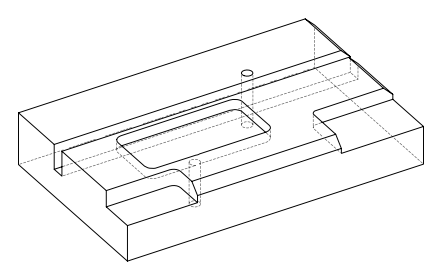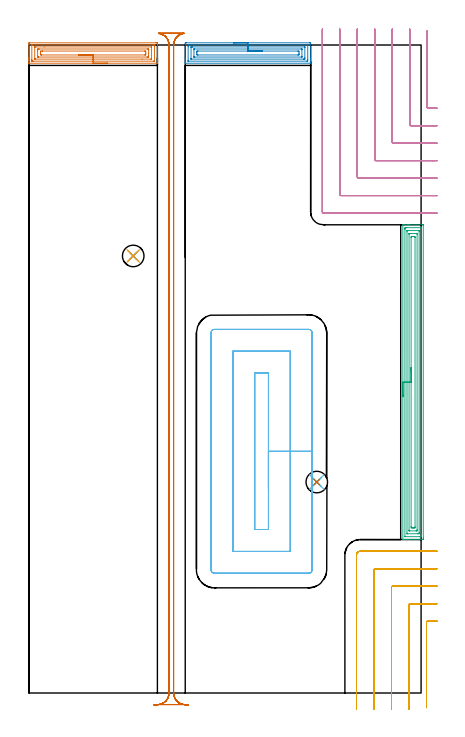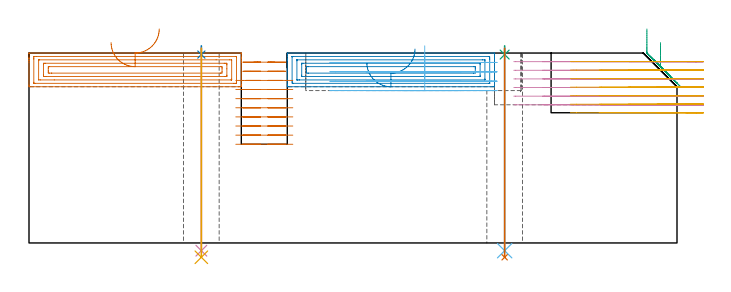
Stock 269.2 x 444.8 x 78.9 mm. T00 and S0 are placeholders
(PLAN: 13 operations, 8 tool changes, 67.7 min)
(1 AREA_MILL | FG_CHAMFER_SURFACE | UGT0205_001 | 3.84 min | 9330 mm3)
(2 AREA_MILL_1 | FG_CHAMFER_SURFACE_1 | UGT0205_001 | 3.75 min | 9798 mm3)
(3 AREA_MILL_2 | FG_CHAMFER_SURFACE_2 | UGT0205_001 | 8.95 min | 22556 mm3)
(4 MILL_CORNER_NOTCH_RECTANGULAR | CORNER_NOTCH_RECTANGULAR | NXT0201_012 | Follow Part, ap 4, ae 75% | 12.25 min | 199380 mm3)
(5 MILL_CORNER_NOTCH_RECTANGULAR_1 | CORNER_NOTCH_RECTANGULAR_1 | NXT0201_012 | Follow Part, ap 4, ae 75% | 8.95 min | 135323 mm3)
(6 MILL_RECTANGULAR_POCKET | POCKET_RECTANGULAR_STRAIGHT | UGT0201_136 | Follow Part, ap 5, ae 75% | 9.14 min | 259333 mm3)
(7 MILL_RECTANGULAR_SLOT | SLOT_RECTANGULAR | NXT0201_012 | Follow Part, ap 4, ae 75% | 19.36 min | 320643 mm3)
(8 SPOT_DRILL | STEP1HOLE | NXT0321_9005460120000 | 0.03 min | 10 mm3)
(9 SPOT_DRILL_1 | STEP1HOLE_1 | NXT0321_9005460120000 | 0.03 min | 0 mm3)
(10 DRILL_THROUGH_HOLE_INTO_CENTER | STEP1HOLE | NXT0301_065 | 0.34 min | 5425 mm3)
(11 DRILL_TO_ENLARGE_THROUGH_HOLE | STEP1HOLE | UGT0301_279 | 0.35 min | 8090 mm3)
(12 DRILL_THROUGH_HOLE_INTO_CENTER_1 | STEP1HOLE_1 | NXT0301_065 | 0.34 min | 4352 mm3)
(13 DRILL_TO_ENLARGE_THROUGH_HOLE_1 | STEP1HOLE_1 | UGT0301_279 | 0.35 min | 6528 mm3)
(TOOL UGT0205_001 | Chamfer Mill 20 x 3 x 45 deg. | D20 FL50 Z2)
(TOOL NXT0201_012 | ENDMILL 16mm [2P460-1600-NA 1630] | D16 FL38 Z6)
(TOOL UGT0201_136 | Carbide End Mill 20.0 | D20 FL30 Z4)
(TOOL NXT0321_9005460120000 | NC Spot Drill, 142deg, 12mm, Carbide, Uncoated | D12 PA142 FL30 Z2)
(TOOL NXT0301_065 | Carbide Drill 9.4mm [860.1-0940-075A1-MM 2214] | D9.4 PA140 FL98 Z2)
(TOOL UGT0301_279 | Twist Drill 14.8 mm | D14.8 PA118 FL114 Z2)
(OP 1 AREA_MILL)
G17 G21 G94 G90
T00 M6
G54
G17 G0 G90 X54.1 Y432.3 S1061 M3
G43 Z88.9 H0
G94 G1 X54.062 Z88.028 F250.
X53.948 Z87.163
X53.759 Z86.312
X53.497 Z85.48
X53.163 Z84.674
X52.76 Z83.9
X52.292 Z83.164
X51.76 Z82.472
X51.171 Z81.829
X50.528 Z81.24
X49.836 Z80.708
X49.1 Z80.24
X48.326 Z79.837
X47.52 Z79.503
X46.688 Z79.241
X45.836 Z79.052
X44.972 Z78.938
X44.1 Z78.9
X0.109
X0.01 Y432.306 Z78.892
X0. Y432.501 Z78.697
Y434.038 Z77.161
Y434.468 Z76.728
Y434.683 Z76.514
Y435.347 Z75.85
Y435.561 Z75.636
Y436.225 Z74.968
Y445.557 Z65.639
X0.004 Y445.889 Z65.307
X0.01 Y446.291 Z64.905
X0.143 Y446.295 Z64.903
X0.553 Y446.3 Z64.9
X87.231
X87.647 Y446.299 Z64.901
X88.057 Y446.295 Z64.903
X88.19 Y446.291 Z64.905
X88.195 Y445.889 Z65.307
X88.2 Y445.342 Z65.854
Y436.225 Z74.968
Y435.561 Z75.636
Y435.347 Z75.85
Y434.683 Z76.514
Y434.468 Z76.728
Y434.038 Z77.161
X88.199 Y432.499 Z78.699
X88.19 Y432.306 Z78.892
X88.091 Y432.3 Z78.9
X44.1
Y433.714 Z77.486
X3.093
X2.331 Y433.716 Z77.484
X2.202 Y433.717 Z77.483
X2.015 Y433.721 Z77.479
X2.01 Y433.781 Z77.419
X2.003 Y433.913 Z77.287
X2.001 Y434.468 Z76.732
X2. Y434.795 Z76.405
X2.001 Y444.458 Z66.742
X2.007 Y444.785 Z66.415
X2.01 Y444.873 Z66.327
X2.046 Y444.879 Z66.321
X2.14 Y444.882 Z66.318
X2.331 Y444.885 Z66.315
X2.457 Y444.886 Z66.314
X85.107
X85.869 Y444.885 Z66.315
X85.998 Y444.883 Z66.317
X86.185 Y444.879 Z66.321
X86.19 Y444.819 Z66.381
X86.197 Y444.687 Z66.513
X86.2 Y444.132 Z67.068
Y443.805 Z67.395
X86.199 Y434.142 Z77.058
X86.193 Y433.815 Z77.385
X86.19 Y433.727 Z77.473
X86.154 Y433.721 Z77.479
X86.06 Y433.718 Z77.482
X85.869 Y433.715 Z77.485
X85.743 Y433.714 Z77.486
X44.1
Y435.128 Z76.072
X4.328 Y435.129 Z76.071
X4.108 Y435.13 Z76.07
X4.035 Y435.133 Z76.067
X4.017 Y435.135 Z76.065
X4.01 Y435.17 Z76.03
X4.004 Y435.24 Z75.96
X4.001 Y435.347 Z75.853
X4. Y435.453 Z75.747
X4.001 Y443.253 Z67.947
X4.002 Y443.358 Z67.842
X4.01 Y443.46 Z67.74
X4.108 Y443.465 Z67.735
X4.777 Y443.471 Z67.729
X10.497 Y443.472 Z67.728
X83.872 Y443.471 Z67.729
X84.092 Y443.47 Z67.73
X84.165 Y443.467 Z67.733
X84.183 Y443.465 Z67.735
X84.19 Y443.431 Z67.769
X84.196 Y443.36 Z67.84
X84.199 Y443.253 Z67.947
X84.2 Y443.147 Z68.053
X84.199 Y435.347 Z75.853
X84.198 Y435.242 Z75.958
X84.19 Y435.14 Z76.06
X84.092 Y435.136 Z76.064
X83.423 Y435.129 Z76.071
X77.731 Y435.128 Z76.072
X44.1
Y436.543 Z74.657
X6.774
X6.451 Y436.544 Z74.656
X6.086 Y436.55 Z74.65
X6.01 Y436.559 Z74.641
X6.005 Y436.699 Z74.501
X6. Y436.99 Z74.21
Y437.104 Z74.096
Y441.383 Z69.817
X6.002 Y441.496 Z69.704
X6.01 Y441.879 Z69.321
X6.027 Y442.051 Z69.149
X6.21 Y442.054 Z69.146
X6.774 Y442.057 Z69.143
X7.095
X81.426
X81.749 Y442.056 Z69.144
X82.114 Y442.05 Z69.15
X82.19 Y442.041 Z69.159
X82.195 Y441.901 Z69.299
X82.2 Y441.61 Z69.59
Y441.496 Z69.704
Y438.861 Z72.339
Y437.217 Z73.983
X82.198 Y437.104 Z74.096
X82.19 Y436.721 Z74.479
X82.173 Y436.549 Z74.651
X81.99 Y436.546 Z74.654
X81.426 Y436.543 Z74.657
X81.105
X44.1
Y437.957 Z73.243
X8.577
X8.552 Y437.958 Z73.242
X8.01 Y437.982 Z73.218
X8.001 Y438.526 Z72.674
X8. Y439.739 Z71.461
X8.002 Y440.282 Z70.918
X8.01 Y440.618 Z70.582
X8.552 Y440.636 Z70.564
X9.415 Y440.643 Z70.557
X9.44
X79.623
X79.648 Y440.642 Z70.558
X80.19 Y440.618 Z70.582
X80.199 Y440.074 Z71.126
X80.2 Y438.861 Z72.339
X80.198 Y438.318 Z72.882
X80.19 Y437.982 Z73.218
X79.673 Y437.958 Z73.242
X79.648 Y437.957 Z73.243
X44.1
X43.228 Z73.281
X42.364 Z73.395
X41.512 Z73.584
X40.68 Z73.846
X39.874 Z74.18
X39.1 Z74.583
X38.364 Z75.052
X37.672 Z75.583
X37.029 Z76.172
X36.44 Z76.815
X35.908 Z77.507
X35.44 Z78.243
X35.037 Z79.017
X34.703 Z79.823
X34.441 Z80.655
X34.252 Z81.507
X34.138 Z82.372
X34.1 Z83.243
G0 Z88.9
M5
M2
(OP 2 AREA_MILL_1)
G17 G21 G94 G90
T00 M6
G54
G17 G0 G90 X140.35 Y446.3 S1061 M3
G43 Z88.9 H0
Z74.9
G94 G1 X140.388 Z74.028 F250.
X140.502 Z73.164
X140.691 Z72.312
X140.953 Z71.48
X141.287 Z70.674
X141.69 Z69.9
X142.158 Z69.164
X142.69 Z68.472
X143.279 Z67.829
X143.922 Z67.24
X144.614 Z66.708
X145.35 Z66.24
X146.124 Z65.837
X146.93 Z65.503
X147.762 Z65.241
X148.614 Z65.052
X149.478 Z64.938
X150.35 Z64.9
X192.782
X193.263 Y446.295 Z64.903
X193.39 Y446.292 Z64.906
X193.4 Y446.16 Z65.037
Y435.347 Z75.848
Y434.804 Z76.393
Y434.468 Z76.728
Y433.925 Z77.271
Y433.589 Z77.605
Y432.917 Z78.282
Y432.614 Z78.585
X193.397 Y432.455 Z78.738
X193.39 Y432.302 Z78.888
X193.229 Y432.3 Z78.9
X107.471
X107.31 Y432.302 Z78.888
X107.303 Y432.455 Z78.738
X107.3 Y432.614 Z78.585
Y432.917 Z78.282
Y433.589 Z77.605
Y434.804 Z76.393
Y435.347 Z75.848
Y445.282 Z65.915
X107.305 Y445.889 Z65.308
X107.31 Y446.292 Z64.905
X107.504 Y446.296 Z64.902
X107.918 Y446.3 Z64.9
X150.35
Y444.886 Z66.314
X191.123
X191.356 Y444.884 Z66.316
X191.384 Y444.882 Z66.318
X191.39 Y444.879 Z66.321
X191.394 Y444.872 Z66.328
X191.398 Y444.839 Z66.361
X191.399 Y444.807 Z66.393
X191.4 Y444.613 Z66.587
Y434.949 Z76.251
X191.396 Y434.468 Z76.732
X191.39 Y434.08 Z77.12
X191.369 Y433.721 Z77.479
X190.996 Y433.716 Z77.484
X190.868 Y433.715 Z77.485
X109.577 Y433.714 Z77.486
X109.344 Y433.716 Z77.484
X109.316 Y433.718 Z77.482
X109.31 Y433.721 Z77.479
X109.306 Y433.728 Z77.472
X109.302 Y433.761 Z77.439
X109.301 Y433.793 Z77.407
X109.3 Y433.987 Z77.213
Y443.651 Z67.549
X109.303 Y444.132 Z67.068
X109.309 Y444.52 Z66.68
X109.331 Y444.879 Z66.321
X109.704 Y444.884 Z66.316
X109.832 Y444.885 Z66.315
X150.35 Y444.886 Z66.314
Y443.472 Z67.728
X189.283 Y443.471 Z67.729
X189.342 Y443.468 Z67.732
X189.379 Y443.465 Z67.735
X189.39 Y443.461 Z67.739
X189.392 Y443.441 Z67.759
X189.397 Y443.253 Z67.947
X189.4 Y443.066 Z68.134
Y436.038 Z75.162
X189.398 Y435.347 Z75.853
X189.395 Y435.164 Z76.036
X189.39 Y435.138 Z76.062
X189.373 Y435.135 Z76.065
X189.32 Y435.132 Z76.068
X189.209 Y435.13 Z76.07
X188.538 Y435.129 Z76.071
X188.316 Y435.128 Z76.072
X111.417 Y435.129 Z76.071
X111.358 Y435.132 Z76.068
X111.321 Y435.135 Z76.065
X111.31 Y435.139 Z76.061
X111.308 Y435.159 Z76.041
X111.303 Y435.347 Z75.853
X111.3 Y435.534 Z75.666
X111.301 Y443.253 Z67.947
X111.305 Y443.436 Z67.764
X111.31 Y443.462 Z67.738
X111.327 Y443.465 Z67.735
X111.38 Y443.468 Z67.732
X111.491 Y443.47 Z67.73
X112.162 Y443.472 Z67.728
X112.384
X150.35
Y442.057 Z69.143
X186.852
X187.262 Y442.056 Z69.144
X187.343 Y442.054 Z69.146
X187.379 Y442.051 Z69.149
X187.39 Y442.047 Z69.153
X187.393 Y442.025 Z69.175
X187.396 Y441.924 Z69.276
X187.4 Y441.519 Z69.681
Y437.104 Z74.096
X187.395 Y436.676 Z74.524
X187.391 Y436.569 Z74.631
X187.389 Y436.549 Z74.651
X187.358 Y436.547 Z74.653
X187.29 Y436.545 Z74.655
X187.099 Y436.543 Z74.657
X113.848
X113.438 Y436.544 Z74.656
X113.357 Y436.546 Z74.654
X113.322 Y436.549 Z74.651
X113.31 Y436.553 Z74.647
X113.307 Y436.575 Z74.625
X113.304 Y436.676 Z74.524
X113.3 Y437.081 Z74.119
Y441.496 Z69.704
X113.305 Y441.925 Z69.275
X113.309 Y442.031 Z69.169
X113.311 Y442.051 Z69.149
X113.342 Y442.053 Z69.147
X113.41 Y442.055 Z69.145
X113.601 Y442.057 Z69.143
X150.35
Y440.643 Z70.557
X184.717
X184.743 Y440.642 Z70.558
X185.39 Y440.618 Z70.582
X185.399 Y439.973 Z71.227
X185.4 Y438.861 Z72.339
X185.397 Y438.218 Z72.982
X185.39 Y437.982 Z73.218
X184.767 Y437.958 Z73.242
X184.743 Y437.957 Z73.243
X115.983
X115.957 Y437.958 Z73.242
X115.31 Y437.982 Z73.218
X115.301 Y438.628 Z72.572
X115.3 Y439.739 Z71.461
X115.303 Y440.383 Z70.817
X115.31 Y440.618 Z70.582
X115.933 Y440.642 Z70.558
X115.957 Y440.643 Z70.557
X150.35
X151.222 Z70.595
X152.086 Z70.709
X152.938 Z70.898
X153.77 Z71.16
X154.576 Z71.494
X155.35 Z71.897
X156.086 Z72.365
X156.778 Z72.896
X157.421 Z73.486
X158.01 Z74.129
X158.542 Z74.821
X159.01 Z75.557
X159.413 Z76.331
X159.747 Z77.137
X160.009 Z77.969
X160.198 Z78.82
X160.312 Z79.685
X160.35 Z80.557
G0 Z88.9
M5
M2
(OP 3 AREA_MILL_2)
G17 G21 G94 G90
T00 M6
G54
G17 G0 G90 X256.7 Y203.35 S1061 M3
G43 Z88.9 H0
G94 G1 Y203.388 Z88.028 F250.
Y203.502 Z87.163
Y203.691 Z86.312
Y203.953 Z85.48
Y204.287 Z84.674
Y204.69 Z83.9
Y205.158 Z83.164
Y205.69 Z82.472
Y206.279 Z81.829
Y206.922 Z81.239
Y207.614 Z80.708
Y208.35 Z80.24
Y209.124 Z79.837
Y209.93 Z79.503
Y210.762 Z79.241
Y211.613 Z79.052
Y212.478 Z78.938
Y213.35 Z78.9
Y321.25
X256.706 Y321.39 Z78.893
X256.976 Y321.4 Z78.623
X257.4 Z78.199
X257.989 Z77.605
X260.041 Z75.556
X260.625 Z74.97
X261.212 Z74.384
X270.289 Z65.308
X270.584 Y321.397 Z65.013
X270.692 Y321.39 Z64.905
X270.699 Y321.28 Z64.899
X270.7 Y320.805 Z64.9
Y106.37
X270.699 Y105.895 Z64.901
X270.695 Y105.483 Z64.903
X270.692 Y105.31 Z64.905
X270.289 Y105.3 Z65.308
X260.625 Z74.97
X260.041 Z75.556
X259.747 Z75.85
X257.989 Z77.605
X257.4 Z78.199
X257.111 Z78.488
X256.975 Y105.301 Z78.624
X256.706 Y105.31 Z78.893
X256.7 Y105.45 Z78.9
Y213.35
X258.114 Z77.486
Y318.129
X258.116 Y318.893 Z77.484
X258.118 Y319.021 Z77.482
X258.128 Y319.39 Z77.472
X258.497 Y319.398 Z77.103
X258.868 Y319.399 Z76.732
X259.373 Y319.4 Z76.227
X269.211 Z66.389
X269.237 Y319.398 Z66.363
X269.264 Y319.394 Z66.336
X269.279 Y319.389 Z66.321
X269.281 Y319.369 Z66.319
X269.285 Y319.148 Z66.315
X269.286 Y108.571 Z66.314
X269.284 Y107.807 Z66.316
X269.282 Y107.679 Z66.318
X269.272 Y107.31 Z66.328
X268.903 Y107.302 Z66.697
X268.532 Y107.301 Z67.068
X268.027 Y107.3 Z67.573
X258.189 Y107.301 Z77.411
X258.163 Y107.302 Z77.437
X258.136 Y107.306 Z77.464
X258.121 Y107.311 Z77.479
X258.12 Y107.331 Z77.48
X258.115 Y107.552 Z77.485
X258.114 Y213.35 Z77.486
X259.528 Z76.072
X259.529 Y316.567 Z76.071
X259.533 Y317.238 Z76.067
X259.536 Y317.347 Z76.064
X259.54 Y317.391 Z76.06
X259.591 Y317.396 Z76.009
X259.747 Y317.398 Z75.853
X260.465 Y317.4 Z75.135
X267.494 Z68.106
X267.653 Y317.397 Z67.947
X267.813 Y317.393 Z67.787
X267.855 Y317.39 Z67.745
X267.865 Y317.367 Z67.735
X267.868 Y317.311 Z67.732
X267.87 Y317.238 Z67.73
X267.871 Y317.017 Z67.729
Y110.133
X267.867 Y109.462 Z67.733
X267.865 Y109.353 Z67.735
X267.861 Y109.309 Z67.739
X267.809 Y109.304 Z67.791
X267.653 Y109.302 Z67.947
X266.935 Y109.3 Z68.665
X259.906 Z75.694
X259.747 Y109.303 Z75.853
X259.587 Y109.307 Z76.013
X259.545 Y109.31 Z76.055
X259.535 Y109.333 Z76.065
X259.532 Y109.389 Z76.068
X259.53 Y109.462 Z76.07
X259.529 Y109.683 Z76.071
X259.528 Y213.35 Z76.072
X260.943 Z74.657
Y314.562
X260.944 Y315.13 Z74.656
X260.947 Y315.321 Z74.653
X260.949 Y315.382 Z74.651
X260.989 Y315.39 Z74.611
X261.091 Y315.394 Z74.509
X261.504 Y315.4 Z74.096
X261.557 Z74.043
X265.95 Z69.65
X266.313 Y315.397 Z69.287
X266.403 Y315.394 Z69.197
X266.444 Y315.39 Z69.156
X266.45 Y315.365 Z69.15
X266.453 Y315.281 Z69.147
X266.457 Y314.885 Z69.143
Y112.138
X266.456 Y111.57 Z69.144
X266.453 Y111.379 Z69.147
X266.451 Y111.318 Z69.149
X266.411 Y111.31 Z69.189
X266.309 Y111.306 Z69.291
X265.896 Y111.3 Z69.704
X265.843 Z69.757
X261.45 Z74.15
X261.087 Y111.303 Z74.513
X260.997 Y111.306 Z74.603
X260.956 Y111.31 Z74.644
X260.95 Y111.335 Z74.65
X260.947 Y111.419 Z74.653
X260.943 Y111.815 Z74.657
Y213.35
X262.357 Z73.243
Y312.779
X262.358 Y312.804 Z73.242
X262.382 Y313.39 Z73.218
X262.652 Y313.397 Z72.948
X263.261 Y313.399 Z72.339
X263.527 Y313.4 Z72.073
X264.139 Y313.399 Z71.461
X264.407 Z71.193
X265.018 Y313.39 Z70.582
X265.042 Y312.779 Z70.558
X265.043 Y312.754 Z70.557
Y113.921
X265.042 Y113.896 Z70.558
X265.018 Y113.31 Z70.582
X264.748 Y113.303 Z70.852
X264.139 Y113.301 Z71.461
X263.873 Y113.3 Z71.727
X263.261 Y113.301 Z72.339
X262.993 Z72.607
X262.382 Y113.31 Z73.218
X262.358 Y113.921 Z73.242
X262.357 Y113.946 Z73.243
Y213.35
Y214.222 Z73.281
Y215.086 Z73.395
Y215.938 Z73.584
Y216.77 Z73.846
Y217.576 Z74.18
Y218.35 Z74.583
Y219.086 Z75.052
Y219.778 Z75.583
Y220.421 Z76.172
Y221.01 Z76.815
Y221.541 Z77.507
Y222.01 Z78.243
Y222.413 Z79.017
Y222.747 Z79.823
Y223.009 Z80.655
Y223.198 Z81.507
Y223.312 Z82.372
Y223.35 Z83.243
G0 Z88.9
M5
M2
(OP 4 MILL_CORNER_NOTCH_RECTANGULAR)
G17 G21 G94 G90
T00 M6
G54
G17 G0 G90 X273.4 Y454.609 S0 M3
G43 Z88.9 H1
Z75.317
G94 G1 Y451.609 F250.
Y402.194 F500.
G3 X274.194 Y401.4 R0.8
G1 X276.946
X277.2
X280.2 Y401.389 F250.
G0 Z88.9
X261.387 Y455.8
Z75.317
G1 X261.399 Y452.8
X261.4 Y452.546 F500.
Y390.194
G3 X262.194 Y389.4 R0.8
G1 X276.946
X277.2 Y389.399
X280.2 Y389.387 F250.
G0 Z88.9
X249.383 Y455.8
Z75.317
G1 X249.399 Y452.8
X249.4 Y452.546 F500.
Y378.195
G3 X250.195 Y377.4 R0.8
G1 X276.946
X277.2 Y377.399
X280.2 Y377.383 F250.
G0 Z88.9
X237.378 Y455.8
Z75.317
G1 X237.399 Y452.8
X237.4 Y452.546 F500.
Y366.195
G3 X238.195 Y365.4 R0.8
G1 X276.946
X277.2 Y365.399
X280.2 Y365.378 F250.
G0 Z88.9
X225.367 Y455.8
Z75.317
G1 X225.399 Y452.8
G2 X225.4 Y452.546 R24. F500.
G1 Y354.195
G3 X226.195 Y353.4 R0.8
G1 X276.946
G2 X277.2 Y353.399 R24.
G1 X280.2 Y353.367 F250.
G0 Z88.9
X213.334 Y455.799
Z75.317
G1 X213.397 Y452.8
G2 X213.4 Y452.546 R12. F500.
G1 Y342.196
G3 X214.196 Y341.4 R0.8
G1 X276.946
G2 X277.2 Y341.397 R12.
G1 X280.199 Y341.334 F250.
G0 Z88.9
X201.4 Y455.546
Z75.317
G1 Y452.546
Y330.196 F500.
G3 X202.196 Y329.4 R0.8
G1 X276.946
X279.946 F250.
G0 Z88.9
X273.4 Y454.609
Z71.733
G1 Y451.609
Y402.194 F500.
G3 X274.194 Y401.4 R0.8
G1 X277.2
X280.2 F250.
G0 Z88.9
X261.4 Y455.8
Z71.733
G1 Y452.8
Y402.194 F500.
Y390.194
G3 X262.194 Y389.4 R0.8
G1 X274.194
X277.2
X280.2 F250.
G0 Z88.9
X249.4 Y455.8
Z71.733
G1 Y452.8
Y390.194 F500.
Y378.195
G3 X250.195 Y377.4 R0.8
G1 X262.194
X277.2
X280.2 F250.
G0 Z88.9
X237.4 Y455.8
Z71.733
G1 Y452.8
Y378.195 F500.
Y366.195
G3 X238.195 Y365.4 R0.8
G1 X250.195
X277.2
X280.2 F250.
G0 Z88.9
X225.4 Y455.8
Z71.733
G1 Y452.8
Y366.195 F500.
Y354.195
G3 X226.195 Y353.4 R0.8
G1 X238.195
X277.2
X280.2 F250.
G0 Z88.9
X213.399 Y455.8
Z71.733
G1 X213.4 Y452.8
Y354.195 F500.
Y342.195
G3 X214.195 Y341.4 R0.8
G1 X226.195
X277.2
X280.2 Y341.399 F250.
G0 Z88.9
X201.4 Y455.797
Z71.733
G1 Y452.797
Y330.196 F500.
G3 X202.196 Y329.4 R0.8
G1 X277.197
X280.197 F250.
G0 Z88.9
X273.4 Y454.609
Z68.15
G1 Y451.609
Y402.194 F500.
G3 X274.194 Y401.4 R0.8
G1 X277.2
X280.2 F250.
G0 Z88.9
X261.4 Y455.8
Z68.15
G1 Y452.8
Y390.194 F500.
G3 X262.194 Y389.4 R0.8
G1 X277.2
X280.2 F250.
G0 Z88.9
X249.4 Y455.8
Z68.15
G1 Y452.8
Y378.195 F500.
G3 X250.195 Y377.4 R0.8
G1 X277.2
X280.2 F250.
G0 Z88.9
X237.4 Y455.8
Z68.15
G1 Y452.8
Y366.195 F500.
G3 X238.195 Y365.4 R0.8
G1 X277.2
X280.2 F250.
G0 Z88.9
X225.4 Y455.8
Z68.15
G1 Y452.8
Y354.195 F500.
G3 X226.195 Y353.4 R0.8
G1 X277.2
X280.2 F250.
G0 Z88.9
X213.4 Y455.8
Z68.15
G1 Y452.8
Y342.195 F500.
G3 X214.195 Y341.4 R0.8
G1 X277.2
X280.2 F250.
G0 Z88.9
X201.4 Y455.8
Z68.15
G1 Y452.8
Y330.196 F500.
G3 X202.196 Y329.4 R0.8
G1 X277.2
X280.2 F250.
G0 Z88.9
X273.4 Y454.609
Z64.567
G1 Y451.609
Y402.194 F500.
G3 X274.194 Y401.4 R0.8
G1 X277.2
X280.2 F250.
G0 Z88.9
X261.4 Y455.8
Z64.567
G1 Y452.8
Y390.194 F500.
G3 X262.194 Y389.4 R0.8
G1 X277.2
X280.2 F250.
G0 Z88.9
X249.4 Y455.8
Z64.567
G1 Y452.8
Y378.195 F500.
G3 X250.195 Y377.4 R0.8
G1 X277.2
X280.2 F250.
G0 Z88.9
X237.4 Y455.8
Z64.567
G1 Y452.8
Y366.195 F500.
G3 X238.195 Y365.4 R0.8
G1 X277.2
X280.2 F250.
G0 Z88.9
X225.4 Y455.8
Z64.567
G1 Y452.8
Y354.195 F500.
G3 X226.195 Y353.4 R0.8
G1 X277.2
X280.2 F250.
G0 Z88.9
X213.4 Y455.8
Z64.567
G1 Y452.8
Y342.195 F500.
G3 X214.195 Y341.4 R0.8
G1 X277.2
X280.2 F250.
G0 Z88.9
X201.4 Y455.8
Z64.567
G1 Y452.8
Y330.196 F500.
G3 X202.196 Y329.4 R0.8
G1 X277.2
X280.2 F250.
G0 Z88.9
X273.4 Y454.609
Z60.983
G1 Y451.609
Y402.194 F500.
G3 X274.194 Y401.4 R0.8
G1 X277.2
X280.2 F250.
G0 Z88.9
X261.4 Y455.8
Z60.983
G1 Y452.8
Y390.194 F500.
G3 X262.194 Y389.4 R0.8
G1 X277.2
X280.2 F250.
G0 Z88.9
X249.4 Y455.8
Z60.983
G1 Y452.8
Y378.195 F500.
G3 X250.195 Y377.4 R0.8
G1 X277.2
X280.2 F250.
G0 Z88.9
X237.4 Y455.8
Z60.983
G1 Y452.8
Y366.195 F500.
G3 X238.195 Y365.4 R0.8
G1 X277.2
X280.2 F250.
G0 Z88.9
X225.4 Y455.8
Z60.983
G1 Y452.8
Y354.195 F500.
G3 X226.195 Y353.4 R0.8
G1 X277.2
X280.2 F250.
G0 Z88.9
X213.4 Y455.8
Z60.983
G1 Y452.8
Y342.195 F500.
G3 X214.195 Y341.4 R0.8
G1 X277.2
X280.2 F250.
G0 Z88.9
X201.4 Y455.8
Z60.983
G1 Y452.8
Y330.196 F500.
G3 X202.196 Y329.4 R0.8
G1 X277.2
X280.2 F250.
G0 Z88.9
X273.4 Y454.609
Z57.4
G1 Y451.609
Y402.194 F500.
G3 X274.194 Y401.4 R0.8
G1 X277.2
X280.2 F250.
G0 Z88.9
X261.4 Y455.8
Z57.4
G1 Y452.8
Y390.194 F500.
G3 X262.194 Y389.4 R0.8
G1 X277.2
X280.2 F250.
G0 Z88.9
X249.4 Y455.8
Z57.4
G1 Y452.8
Y378.195 F500.
G3 X250.195 Y377.4 R0.8
G1 X277.2
X280.2 F250.
G0 Z88.9
X237.4 Y455.8
Z57.4
G1 Y452.8
Y366.195 F500.
G3 X238.195 Y365.4 R0.8
G1 X277.2
X280.2 F250.
G0 Z88.9
X225.4 Y455.8
Z57.4
G1 Y452.8
Y354.195 F500.
G3 X226.195 Y353.4 R0.8
G1 X277.2
X280.2 F250.
G0 Z88.9
X213.4 Y455.8
Z57.4
G1 Y452.8
Y342.195 F500.
G3 X214.195 Y341.4 R0.8
G1 X277.2
X280.2 F250.
G0 Z88.9
X201.4 Y455.8
Z57.4
G1 Y452.8
Y330.196 F500.
G3 X202.196 Y329.4 R0.8
G1 X277.2
X280.2 F250.
G0 Z88.9
M5
M2
(OP 5 MILL_CORNER_NOTCH_RECTANGULAR_1)
G17 G21 G94 G90
T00 M6
G54
G17 G0 G90 X280.2 Y49.317 S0 M3
G43 Z88.9 H1
Z75.357
G94 G1 X277.2 Y49.301 F250.
X276.946 Y49.3 F500.
X273.695
G3 X272.9 Y48.505 R0.8
G1 Y-7.093
Y-10.093 F250.
G0 Z88.9
X280.2 Y61.322
Z75.357
G1 X277.2 Y61.301
X276.946 Y61.3 F500.
X261.695
G3 X260.9 Y60.505 R0.8
G1 Y-8.
Y-11. F250.
G0 Z88.9
X280.2 Y73.333
Z75.357
G1 X277.2 Y73.301
G2 X276.946 Y73.3 R24. F500.
G1 X249.695
G3 X248.9 Y72.505 R0.8
G1 Y-8.
Y-11. F250.
G0 Z88.9
X280.199 Y85.366
Z75.357
G1 X277.2 Y85.303
G2 X276.946 Y85.3 R12. F500.
G1 X237.696
G3 X236.9 Y84.504 R0.8
G1 Y-8.
Y-11. F250.
G0 Z88.9
X279.946 Y97.3
Z75.357
G1 X276.946
X227.4 F500.
G3 X224.9 Y94.8 R2.5
G1 Y-8.
Y-11. F250.
G0 Z88.9
X280.2 Y49.3
Z71.814
G1 X277.2
X273.695 F500.
G3 X272.9 Y48.505 R0.8
G1 Y-7.093
Y-10.093 F250.
G0 Z88.9
X280.2 Y61.3
Z71.814
G1 X277.2
X273.695 F500.
X261.695
G3 X260.9 Y60.505 R0.8
G1 Y-8.
Y-11. F250.
G0 Z88.9
X280.2 Y73.301
Z71.814
G1 X277.2 Y73.3
X261.695 F500.
X249.695
G3 X248.9 Y72.505 R0.8
G1 Y-8.
Y-11. F250.
G0 Z88.9
X280.2 Y85.301
Z71.814
G1 X277.2 Y85.3
X249.695 F500.
X237.696
G3 X236.9 Y84.504 R0.8
G1 Y-8.
Y-11. F250.
G0 Z88.9
X280.194 Y97.3
Z71.814
G1 X277.194
X227.4 F500.
G3 X224.9 Y94.8 R2.5
G1 Y-8.
Y-11. F250.
G0 Z88.9
X280.2 Y49.3
Z68.271
G1 X277.2
X273.695 F500.
G3 X272.9 Y48.505 R0.8
G1 Y-7.093
Y-10.093 F250.
G0 Z88.9
X280.2 Y61.3
Z68.271
G1 X277.2
X261.695 F500.
G3 X260.9 Y60.505 R0.8
G1 Y-8.
Y-11. F250.
G0 Z88.9
X280.2 Y73.3
Z68.271
G1 X277.2
X249.695 F500.
G3 X248.9 Y72.505 R0.8
G1 Y-8.
Y-11. F250.
G0 Z88.9
X280.2 Y85.3
Z68.271
G1 X277.2
X237.696 F500.
G3 X236.9 Y84.504 R0.8
G1 Y-8.
Y-11. F250.
G0 Z88.9
X280.2 Y97.3
Z68.271
G1 X277.2
X227.4 F500.
G3 X224.9 Y94.8 R2.5
G1 Y-8.
Y-11. F250.
G0 Z88.9
X280.2 Y49.3
Z64.729
G1 X277.2
X273.695 F500.
G3 X272.9 Y48.505 R0.8
G1 Y-7.093
Y-10.093 F250.
G0 Z88.9
X280.2 Y61.3
Z64.729
G1 X277.2
X261.695 F500.
G3 X260.9 Y60.505 R0.8
G1 Y-8.
Y-11. F250.
G0 Z88.9
X280.2 Y73.3
Z64.729
G1 X277.2
X249.695 F500.
G3 X248.9 Y72.505 R0.8
G1 Y-8.
Y-11. F250.
G0 Z88.9
X280.2 Y85.3
Z64.729
G1 X277.2
X237.696 F500.
G3 X236.9 Y84.504 R0.8
G1 Y-8.
Y-11. F250.
G0 Z88.9
X280.2 Y97.3
Z64.729
G1 X277.2
X227.4 F500.
G3 X224.9 Y94.8 R2.5
G1 Y-8.
Y-11. F250.
G0 Z88.9
X280.2 Y49.3
Z61.186
G1 X277.2
X273.695 F500.
G3 X272.9 Y48.505 R0.8
G1 Y-7.093
Y-10.093 F250.
G0 Z88.9
X280.2 Y61.3
Z61.186
G1 X277.2
X261.695 F500.
G3 X260.9 Y60.505 R0.8
G1 Y-8.
Y-11. F250.
G0 Z88.9
X280.2 Y73.3
Z61.186
G1 X277.2
X249.695 F500.
G3 X248.9 Y72.505 R0.8
G1 Y-8.
Y-11. F250.
G0 Z88.9
X280.2 Y85.3
Z61.186
G1 X277.2
X237.696 F500.
G3 X236.9 Y84.504 R0.8
G1 Y-8.
Y-11. F250.
G0 Z88.9
X280.2 Y97.3
Z61.186
G1 X277.2
X227.4 F500.
G3 X224.9 Y94.8 R2.5
G1 Y-8.
Y-11. F250.
G0 Z88.9
X280.2 Y49.3
Z57.643
G1 X277.2
X273.695 F500.
G3 X272.9 Y48.505 R0.8
G1 Y-7.093
Y-10.093 F250.
G0 Z88.9
X280.2 Y61.3
Z57.643
G1 X277.2
X261.695 F500.
G3 X260.9 Y60.505 R0.8
G1 Y-8.
Y-11. F250.
G0 Z88.9
X280.2 Y73.3
Z57.643
G1 X277.2
X249.695 F500.
G3 X248.9 Y72.505 R0.8
G1 Y-8.
Y-11. F250.
G0 Z88.9
X280.2 Y85.3
Z57.643
G1 X277.2
X237.696 F500.
G3 X236.9 Y84.504 R0.8
G1 Y-8.
Y-11. F250.
G0 Z88.9
X280.2 Y97.3
Z57.643
G1 X277.2
X227.4 F500.
G3 X224.9 Y94.8 R2.5
G1 Y-8.
Y-11. F250.
G0 Z88.9
X280.2 Y49.3
Z54.1
G1 X277.2
X273.695 F500.
G3 X272.9 Y48.505 R0.8
G1 Y-7.093
Y-10.093 F250.
G0 Z88.9
X280.2 Y61.3
Z54.1
G1 X277.2
X261.695 F500.
G3 X260.9 Y60.505 R0.8
G1 Y-8.
Y-11. F250.
G0 Z88.9
X280.2 Y73.3
Z54.1
G1 X277.2
X249.695 F500.
G3 X248.9 Y72.505 R0.8
G1 Y-8.
Y-11. F250.
G0 Z88.9
X280.2 Y85.3
Z54.1
G1 X277.2
X237.696 F500.
G3 X236.9 Y84.504 R0.8
G1 Y-8.
Y-11. F250.
G0 Z88.9
X280.2 Y97.3
Z54.1
G1 X277.2
X227.4 F500.
G3 X224.9 Y94.8 R2.5
G1 Y-8.
Y-11. F250.
G0 Z88.9
M5
M2
(OP 6 MILL_RECTANGULAR_POCKET)
G17 G21 G94 G90
T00 M6
G54
G17 G0 G90 X164.4 Y140.149 S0 M3
G43 Z88.9 H0
Z81.9
G94 G1 Y165.9 Z75. F250.
Y219.6 F500.
X155.
Y112.2
X164.4
Y165.9
X179.4
Y234.6
X140.
Y97.2
X179.4
Y165.9
X194.4
Y247.2
G3 X192. Y249.6 R2.4
G1 X127.4
G3 X125. Y247.2 R2.4
G1 Y84.6
G3 X127.4 Y82.2 R2.4
G1 X192.
G3 X194.4 Y84.6 R2.4
G1 Y165.9
Y166.9
G0 X164.4 Y140.149 Z78.
G1 Y165.9 Z71.1 F250.
Y219.6 F500.
X155.
Y112.2
X164.4
Y141.881
Y165.9
X179.4
Y234.6
X140.
Y97.2
X179.4
Y165.9
X194.4
Y247.2
G3 X192. Y249.6 R2.4
G1 X127.4
G3 X125. Y247.2 R2.4
G1 Y84.6
G3 X127.4 Y82.2 R2.4
G1 X192.
G3 X194.4 Y84.6 R2.4
G1 Y165.9
Y166.9
G0 X164.4 Y140.149 Z74.1
G1 Y165.9 Z67.2 F250.
Y219.6 F500.
X155.
Y112.2
X164.4
Y141.881
Y165.9
X179.4
Y234.6
X140.
Y97.2
X179.4
Y165.9
X194.4
Y247.2
G3 X192. Y249.6 R2.4
G1 X127.4
G3 X125. Y247.2 R2.4
G1 Y84.6
G3 X127.4 Y82.2 R2.4
G1 X192.
G3 X194.4 Y84.6 R2.4
G1 Y165.9
Y166.9
G0 X164.4 Y140.149 Z70.2
G1 Y165.9 Z63.3 F250.
Y219.6 F500.
X155.
Y112.2
X164.4
Y141.881
Y165.9
X179.4
Y234.6
X140.
Y97.2
X179.4
Y165.9
X194.4
Y247.2
G3 X192. Y249.6 R2.4
G1 X127.4
G3 X125. Y247.2 R2.4
G1 Y84.6
G3 X127.4 Y82.2 R2.4
G1 X192.
G3 X194.4 Y84.6 R2.4
G1 Y165.9
Y166.9
G0 Z88.9
M5
M2
(OP 7 MILL_RECTANGULAR_SLOT)
G17 G21 G94 G90
T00 M6
G54
G17 G0 G90 X93.401 Y451.579 S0 M3
G43 Z88.9 H1
Z75.11
G94 G1 X94.988 Y449.033 F250.
G2 X96.2 Y444.8 R8. F500.
G1 Y0.
G2 X88.892 Y-7.97 R8.
G1 Y-8.
X106.608
Y-7.97
G2 X99.3 Y0. R8.
G1 Y444.8
G2 X100.513 Y449.035 R8.
G1 X102.102 Y451.581 F250.
G0 Z88.9
X89.481 Y453.247
Z71.32
G1 X92.1 Y451.785
G2 X96.2 Y444.8 R8. F500.
G1 Y0.
G2 X88.892 Y-7.97 R8.
G1 Y-8.
X106.608
Y-7.97
G2 X99.3 Y0. R8.
G1 Y444.8
G2 X103.401 Y451.785 R8.
G1 X106.02 Y453.248 F250.
G0 Z88.9
X109.597 Y-8.23
Z67.53
G1 X106.608 Y-7.97
G2 X99.3 Y0. R8. F500.
G1 Y444.8
G2 X105.288 Y452.543 R8.
G1 X105.296 Y452.572
G3 X103.4 Y452.8 R8.
G1 X92.038
G3 X90.175 Y452.58 R8.
G1 X90.182 Y452.551
G2 X96.2 Y444.8 R8.
G1 Y0.
G2 X88.892 Y-7.97 R8.
G1 X85.903 Y-8.23 F250.
G0 X109.597 Z63.74
G1 X106.608 Y-7.97
G2 X99.3 Y0. R8. F500.
G1 Y444.8
G2 X106.608 Y452.77 R8.
G1 Y452.8
X88.892
Y452.77
G2 X96.2 Y444.8 R8.
G1 Y0.
G2 X88.892 Y-7.97 R8.
G1 X85.903 Y-8.23 F250.
G0 X109.597 Z59.95
G1 X106.608 Y-7.97
G2 X99.3 Y0. R8. F500.
G1 Y444.8
G2 X106.608 Y452.77 R8.
G1 Y452.8
X88.892
Y452.77
G2 X96.2 Y444.8 R8.
G1 Y0.
G2 X88.892 Y-7.97 R8.
G1 X85.903 Y-8.23 F250.
G0 X109.597 Z56.16
G1 X106.608 Y-7.97
G2 X99.3 Y0. R8. F500.
G1 Y444.8
G2 X106.608 Y452.77 R8.
G1 Y452.8
X88.892
Y452.77
G2 X96.2 Y444.8 R8.
G1 Y0.
G2 X88.892 Y-7.97 R8.
G1 X85.903 Y-8.23 F250.
G0 X109.597 Z52.37
G1 X106.608 Y-7.97
G2 X99.3 Y0. R8. F500.
G1 Y444.8
G2 X106.608 Y452.77 R8.
G1 Y452.8
X88.892
Y452.77
G2 X96.2 Y444.8 R8.
G1 Y0.
G2 X88.892 Y-7.97 R8.
G1 X85.903 Y-8.23 F250.
G0 X109.597 Z48.58
G1 X106.608 Y-7.97
G2 X99.3 Y0. R8. F500.
G1 Y444.8
G2 X106.608 Y452.77 R8.
G1 Y452.8
X88.892
Y452.77
G2 X96.2 Y444.8 R8.
G1 Y0.
G2 X88.892 Y-7.97 R8.
G1 X85.903 Y-8.23 F250.
G0 X109.597 Z44.79
G1 X106.608 Y-7.97
G2 X99.3 Y0. R8. F500.
G1 Y444.8
G2 X106.608 Y452.77 R8.
G1 Y452.8
X88.892
Y452.77
G2 X96.2 Y444.8 R8.
G1 Y0.
G2 X88.892 Y-7.97 R8.
G1 X85.903 Y-8.23 F250.
G0 X109.597 Z41.
G1 X106.608 Y-7.97
G2 X99.3 Y0. R8. F500.
G1 Y444.8
G2 X106.608 Y452.77 R8.
G1 Y452.8
X88.892
Y452.77
G2 X96.2 Y444.8 R8.
G1 Y0.
G2 X88.892 Y-7.97 R8.
G1 X85.903 Y-8.23 F250.
G0 Z88.9
M5
M2
(OP 8 SPOT_DRILL)
G17 G21 G94 G90
T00 M6
G54
G17 G0 G90 X71.6 Y300. S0 M3
G43 Z88.9 H0
G94 G81 G98 Z78.263 F250. R81.9
G80
M5
M2
(OP 9 SPOT_DRILL_1)
G17 G21 G94 G90
T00 M6
G54
G17 G0 G90 X197.6 Y144.8 S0 M3
G43 Z88.9 H0
G94 G81 G98 Z78.263 F250. R81.9
G80
M5
M2
(OP 10 DRILL_THROUGH_HOLE_INTO_CENTER)
G17 G21 G94 G90
T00 M6
G54
G17 G0 G90 X71.6 Y300. S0 M3
G43 Z88.9 H1
G94 G73 G98 Z-3.211 F250. Q9.123 R80.9
G80
M5
M2
(OP 11 DRILL_TO_ENLARGE_THROUGH_HOLE)
G17 G21 G94 G90
T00 M6
G54
G17 G0 G90 X71.6 Y300. S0 M3
G43 Z88.9 H0
G94 G73 G98 Z-5.946 F250. Q14.141 R80.9
G80
M5
M2
(OP 12 DRILL_THROUGH_HOLE_INTO_CENTER_1)
G17 G21 G94 G90
T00 M6
G54
G17 G0 G90 X197.6 Y144.8 S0 M3
G43 Z88.9 H1
G94 G73 G98 Z-3.211 F250. Q9.123 R80.9
G80
M5
M2
(OP 13 DRILL_TO_ENLARGE_THROUGH_HOLE_1)
G17 G21 G94 G90
T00 M6
G54
G17 G0 G90 X197.6 Y144.8 S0 M3
G43 Z88.9 H0
G94 G73 G98 Z-5.946 F250. Q14.141 R80.9
G80
M5
M2
